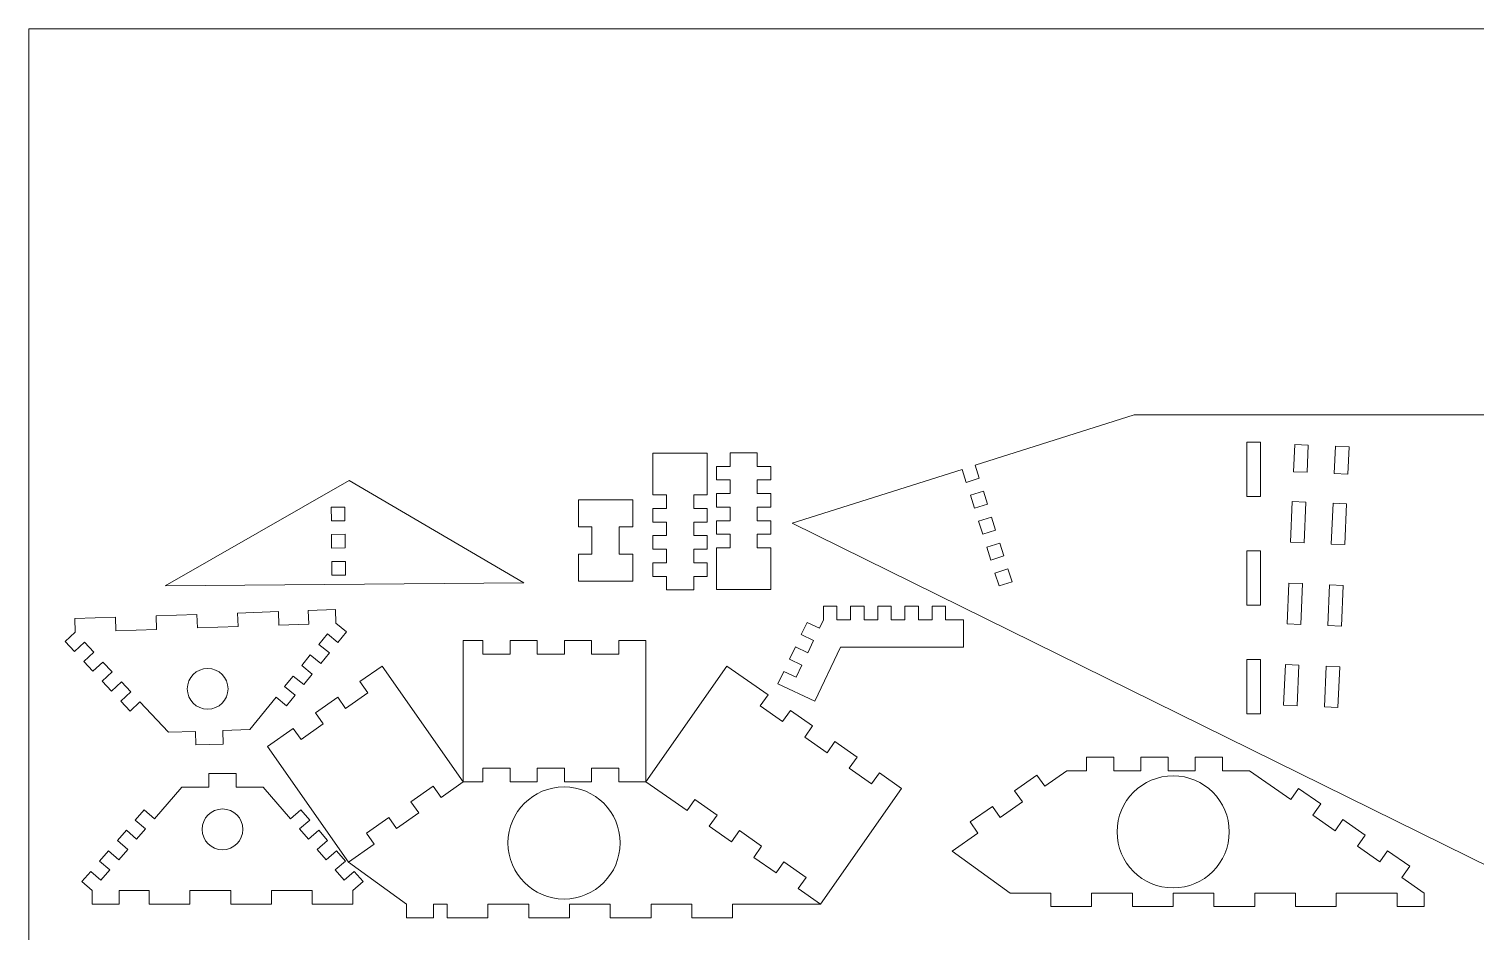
# Model space of a CAD drawing. Header units: millimetres. Extents: x -301 to 301, y -159 to 159.
# Drawn here: x -300.6 to 16.2, y -38.4 to 159.3 of the extents above; entities that cross this region are included whole.
import ezdxf

# ---------------------------------------------------------------- set-up
doc = ezdxf.new("R2010")
doc.units = ezdxf.units.MM
doc.header["$MEASUREMENT"] = 0
doc.layers.add('Capa 1', color=7, linetype='Continuous')

msp = doc.modelspace()

# ---------------------------------------------------------------- linework, layer by layer
at = {"layer": 'Capa 1', "lineweight": 18}
for points in [[(-300.609, -159.258), (-300.609, -159.258), (-300.609, 159.258), (-300.609, 159.258)], [(-300.609, 159.258), (-300.609, 159.258), (300.609, 159.258), (300.609, 159.258)], [(-93.3326, 63.6675), (-93.3326, 63.6675), (-58.4846, 74.6953), (-58.4846, 74.6953)], [(-58.4846, 74.6953), (-58.4846, 74.6953), (108.2029, 74.6953), (108.2029, 74.6953)], [(-33.8384, 68.7422), (-33.8384, 68.7422), (-33.8384, 56.8359), (-33.8384, 56.8359)], [(-33.8384, 68.7422), (-33.8384, 68.7422), (-30.8618, 68.7422), (-30.8618, 68.7422)], [(-30.8618, 68.7422), (-30.8618, 68.7422), (-30.8618, 56.8359), (-30.8618, 56.8359)], [(-23.5797, 62.2565), (-23.5797, 62.2565), (-23.3267, 68.204), (-23.3267, 68.204)], [(-20.3528, 68.0776), (-20.3528, 68.0776), (-23.3267, 68.204), (-23.3267, 68.204)], [(-20.606, 62.1297), (-20.606, 62.1297), (-20.3528, 68.0776), (-20.3528, 68.0776)], [(-14.6582, 61.8768), (-14.6582, 61.8768), (-14.405, 67.8246), (-14.405, 67.8246)], [(-11.4311, 67.6979), (-11.4311, 67.6979), (-14.405, 67.8246), (-14.405, 67.8246)], [(-11.6843, 61.7503), (-11.6843, 61.7503), (-11.4311, 67.6979), (-11.4311, 67.6979)], [(-163.9223, 66.3157), (-163.9223, 66.3157), (-152.0161, 66.3157), (-152.0161, 66.3157)], [(-163.9223, 57.1902), (-163.9223, 57.1902), (-163.9223, 66.3157), (-163.9223, 66.3157)], [(-152.0161, 66.3157), (-152.0161, 66.3157), (-152.0161, 57.1902), (-152.0161, 57.1902)], [(-149.986, 60.452), (-149.986, 60.452), (-149.986, 63.4286), (-149.986, 63.4286)], [(-149.986, 63.4286), (-149.986, 63.4286), (-147.0094, 63.4286), (-147.0094, 63.4286)], [(-147.0094, 63.4286), (-147.0094, 63.4286), (-147.0094, 66.4051), (-147.0094, 66.4051)], [(-147.0094, 66.4051), (-147.0094, 66.4051), (-141.0563, 66.4051), (-141.0563, 66.4051)], [(-141.0563, 63.4286), (-141.0563, 63.4286), (-141.0563, 66.4051), (-141.0563, 66.4051)], [(-138.0797, 63.4286), (-138.0797, 63.4286), (-141.0563, 63.4286), (-141.0563, 63.4286)], [(-138.0797, 63.4286), (-138.0797, 63.4286), (-138.0797, 60.452), (-138.0797, 60.452)], [(-92.4346, 60.8296), (-92.4346, 60.8296), (-93.3326, 63.6675), (-93.3326, 63.6675)], [(-270.7788, 37.2517), (-270.7788, 37.2517), (-230.4315, 60.3044), (-230.4315, 60.3044)], [(-230.4315, 60.3044), (-230.4315, 60.3044), (-192.2015, 37.9346), (-192.2015, 37.9346)], [(-149.986, 60.452), (-149.986, 60.452), (-147.0094, 60.452), (-147.0094, 60.452)], [(-147.0094, 57.4754), (-147.0094, 57.4754), (-147.0094, 60.452), (-147.0094, 60.452)], [(-141.0563, 57.4754), (-141.0563, 57.4754), (-141.0563, 60.452), (-141.0563, 60.452)], [(-138.0797, 60.452), (-138.0797, 60.452), (-141.0563, 60.452), (-141.0563, 60.452)], [(-133.4032, 50.9873), (-133.4032, 50.9873), (-96.1705, 62.7695), (-96.1705, 62.7695)], [(-95.2725, 59.9318), (-95.2725, 59.9318), (-96.1705, 62.7695), (-96.1705, 62.7695)], [(-92.4346, 60.8296), (-92.4346, 60.8296), (-95.2725, 59.9318), (-95.2725, 59.9318)], [(-23.5797, 62.2565), (-23.5797, 62.2565), (-20.606, 62.1297), (-20.606, 62.1297)], [(-14.6582, 61.8768), (-14.6582, 61.8768), (-11.6843, 61.7503), (-11.6843, 61.7503)], [(-163.9223, 57.1902), (-163.9223, 57.1902), (-160.9458, 57.1902), (-160.9458, 57.1902)], [(-160.9458, 54.2136), (-160.9458, 54.2136), (-160.9458, 57.1902), (-160.9458, 57.1902)], [(-154.9927, 54.2136), (-154.9927, 54.2136), (-154.9927, 57.1902), (-154.9927, 57.1902)], [(-152.0161, 57.1902), (-152.0161, 57.1902), (-154.9927, 57.1902), (-154.9927, 57.1902)], [(-149.986, 54.4989), (-149.986, 54.4989), (-149.986, 57.4754), (-149.986, 57.4754)], [(-149.986, 57.4754), (-149.986, 57.4754), (-147.0094, 57.4754), (-147.0094, 57.4754)], [(-138.0797, 57.4754), (-138.0797, 57.4754), (-141.0563, 57.4754), (-141.0563, 57.4754)], [(-138.0797, 57.4754), (-138.0797, 57.4754), (-138.0797, 54.4989), (-138.0797, 54.4989)], [(-94.3742, 57.0936), (-94.3742, 57.0936), (-91.5366, 57.9919), (-91.5366, 57.9919)], [(-93.4762, 54.256), (-93.4762, 54.256), (-94.3742, 57.0936), (-94.3742, 57.0936)], [(-90.6386, 55.154), (-90.6386, 55.154), (-91.5366, 57.9919), (-91.5366, 57.9919)], [(-234.3759, 54.4758), (-234.3759, 54.4758), (-231.3993, 54.5015), (-231.3993, 54.5015)], [(-234.3499, 51.4993), (-234.3499, 51.4993), (-234.3759, 54.4758), (-234.3759, 54.4758)], [(-231.3734, 51.525), (-231.3734, 51.525), (-231.3993, 54.5015), (-231.3993, 54.5015)], [(-180.2466, 56.1083), (-180.2466, 56.1083), (-168.3404, 56.1083), (-168.3404, 56.1083)], [(-180.2466, 50.1552), (-180.2466, 50.1552), (-180.2466, 56.1083), (-180.2466, 56.1083)], [(-168.3404, 56.1083), (-168.3404, 56.1083), (-168.3404, 50.1552), (-168.3404, 50.1552)], [(-163.9223, 51.2371), (-163.9223, 51.2371), (-163.9223, 54.2136), (-163.9223, 54.2136)], [(-163.9223, 54.2136), (-163.9223, 54.2136), (-160.9458, 54.2136), (-160.9458, 54.2136)], [(-152.0161, 54.2136), (-152.0161, 54.2136), (-154.9927, 54.2136), (-154.9927, 54.2136)], [(-152.0161, 54.2136), (-152.0161, 54.2136), (-152.0161, 51.2371), (-152.0161, 51.2371)], [(-149.986, 54.4989), (-149.986, 54.4989), (-147.0094, 54.4989), (-147.0094, 54.4989)], [(-147.0094, 51.5223), (-147.0094, 51.5223), (-147.0094, 54.4989), (-147.0094, 54.4989)], [(-141.0563, 51.5223), (-141.0563, 51.5223), (-141.0563, 54.4989), (-141.0563, 54.4989)], [(-138.0797, 54.4989), (-138.0797, 54.4989), (-141.0563, 54.4989), (-141.0563, 54.4989)], [(-90.6386, 55.154), (-90.6386, 55.154), (-93.4762, 54.256), (-93.4762, 54.256)], [(-30.8618, 56.8359), (-30.8618, 56.8359), (-33.8384, 56.8359), (-33.8384, 56.8359)], [(-24.2377, 46.7924), (-24.2377, 46.7924), (-23.8583, 55.7138), (-23.8583, 55.7138)], [(-20.8844, 55.5874), (-20.8844, 55.5874), (-23.8583, 55.7138), (-23.8583, 55.7138)], [(-21.264, 46.6656), (-21.264, 46.6656), (-20.8844, 55.5874), (-20.8844, 55.5874)], [(-15.3162, 46.4127), (-15.3162, 46.4127), (-14.9365, 55.3344), (-14.9365, 55.3344)], [(-11.9626, 55.2077), (-11.9626, 55.2077), (-14.9365, 55.3344), (-14.9365, 55.3344)], [(-12.3423, 46.2862), (-12.3423, 46.2862), (-11.9626, 55.2077), (-11.9626, 55.2077)], [(-234.3499, 51.4993), (-234.3499, 51.4993), (-231.3734, 51.525), (-231.3734, 51.525)], [(-163.9223, 51.2371), (-163.9223, 51.2371), (-160.9458, 51.2371), (-160.9458, 51.2371)], [(-160.9458, 48.2605), (-160.9458, 48.2605), (-160.9458, 51.2371), (-160.9458, 51.2371)], [(-154.9927, 48.2605), (-154.9927, 48.2605), (-154.9927, 51.2371), (-154.9927, 51.2371)], [(-152.0161, 51.2371), (-152.0161, 51.2371), (-154.9927, 51.2371), (-154.9927, 51.2371)], [(-149.986, 48.5457), (-149.986, 48.5457), (-149.986, 51.5223), (-149.986, 51.5223)], [(-149.986, 51.5223), (-149.986, 51.5223), (-147.0094, 51.5223), (-147.0094, 51.5223)], [(-138.0797, 51.5223), (-138.0797, 51.5223), (-141.0563, 51.5223), (-141.0563, 51.5223)], [(-138.0797, 51.5223), (-138.0797, 51.5223), (-138.0797, 48.5457), (-138.0797, 48.5457)], [(35.8132, -32.4609), (35.8132, -32.4609), (-133.4032, 50.9873), (-133.4032, 50.9873)], [(-92.5782, 51.4181), (-92.5782, 51.4181), (-89.7403, 52.3163), (-89.7403, 52.3163)], [(-91.6803, 48.5801), (-91.6803, 48.5801), (-92.5782, 51.4181), (-92.5782, 51.4181)], [(-88.8423, 49.4784), (-88.8423, 49.4784), (-89.7403, 52.3163), (-89.7403, 52.3163)], [(-231.3477, 48.5487), (-231.3477, 48.5487), (-234.324, 48.5227), (-234.324, 48.5227)], [(-234.2981, 45.5464), (-234.2981, 45.5464), (-234.324, 48.5227), (-234.324, 48.5227)], [(-231.3218, 45.5721), (-231.3218, 45.5721), (-231.3477, 48.5487), (-231.3477, 48.5487)], [(-180.2466, 50.1552), (-180.2466, 50.1552), (-177.2701, 50.1552), (-177.2701, 50.1552)], [(-177.2701, 44.2021), (-177.2701, 44.2021), (-177.2701, 50.1552), (-177.2701, 50.1552)], [(-171.3169, 44.2021), (-171.3169, 44.2021), (-171.3169, 50.1552), (-171.3169, 50.1552)], [(-168.3404, 50.1552), (-168.3404, 50.1552), (-171.3169, 50.1552), (-171.3169, 50.1552)], [(-163.9223, 45.284), (-163.9223, 45.284), (-163.9223, 48.2605), (-163.9223, 48.2605)], [(-163.9223, 48.2605), (-163.9223, 48.2605), (-160.9458, 48.2605), (-160.9458, 48.2605)], [(-152.0161, 48.2605), (-152.0161, 48.2605), (-154.9927, 48.2605), (-154.9927, 48.2605)], [(-152.0161, 48.2605), (-152.0161, 48.2605), (-152.0161, 45.284), (-152.0161, 45.284)], [(-149.986, 48.5457), (-149.986, 48.5457), (-147.0094, 48.5457), (-147.0094, 48.5457)], [(-147.0094, 45.5692), (-147.0094, 45.5692), (-147.0094, 48.5457), (-147.0094, 48.5457)], [(-141.0563, 45.5692), (-141.0563, 45.5692), (-141.0563, 48.5457), (-141.0563, 48.5457)], [(-138.0797, 48.5457), (-138.0797, 48.5457), (-141.0563, 48.5457), (-141.0563, 48.5457)], [(-88.8423, 49.4784), (-88.8423, 49.4784), (-91.6803, 48.5801), (-91.6803, 48.5801)], [(-234.2981, 45.5464), (-234.2981, 45.5464), (-231.3218, 45.5721), (-231.3218, 45.5721)], [(-163.9223, 45.284), (-163.9223, 45.284), (-160.9458, 45.284), (-160.9458, 45.284)], [(-160.9458, 42.3074), (-160.9458, 42.3074), (-160.9458, 45.284), (-160.9458, 45.284)], [(-154.9927, 42.3074), (-154.9927, 42.3074), (-154.9927, 45.284), (-154.9927, 45.284)], [(-152.0161, 45.284), (-152.0161, 45.284), (-154.9927, 45.284), (-154.9927, 45.284)], [(-149.986, 36.4434), (-149.986, 36.4434), (-149.986, 45.5692), (-149.986, 45.5692)], [(-149.986, 45.5692), (-149.986, 45.5692), (-147.0094, 45.5692), (-147.0094, 45.5692)], [(-138.0797, 45.5692), (-138.0797, 45.5692), (-141.0563, 45.5692), (-141.0563, 45.5692)], [(-138.0797, 45.5692), (-138.0797, 45.5692), (-138.0797, 36.4434), (-138.0797, 36.4434)], [(-90.7822, 45.7425), (-90.7822, 45.7425), (-87.9443, 46.6402), (-87.9443, 46.6402)], [(-89.8843, 42.9046), (-89.8843, 42.9046), (-90.7822, 45.7425), (-90.7822, 45.7425)], [(-87.0463, 43.8026), (-87.0463, 43.8026), (-87.9443, 46.6402), (-87.9443, 46.6402)], [(-33.8384, 44.9297), (-33.8384, 44.9297), (-30.8618, 44.9297), (-30.8618, 44.9297)], [(-33.8384, 44.9297), (-33.8384, 44.9297), (-33.8384, 33.0234), (-33.8384, 33.0234)], [(-30.8618, 44.9297), (-30.8618, 44.9297), (-30.8618, 33.0234), (-30.8618, 33.0234)], [(-24.2377, 46.7924), (-24.2377, 46.7924), (-21.264, 46.6656), (-21.264, 46.6656)], [(-15.3162, 46.4127), (-15.3162, 46.4127), (-12.3423, 46.2862), (-12.3423, 46.2862)], [(-231.2958, 42.5955), (-231.2958, 42.5955), (-234.2724, 42.5699), (-234.2724, 42.5699)], [(-234.2465, 39.5936), (-234.2465, 39.5936), (-234.2724, 42.5699), (-234.2724, 42.5699)], [(-231.2702, 39.6192), (-231.2702, 39.6192), (-231.2958, 42.5955), (-231.2958, 42.5955)], [(-180.2466, 38.249), (-180.2466, 38.249), (-180.2466, 44.2021), (-180.2466, 44.2021)], [(-180.2466, 44.2021), (-180.2466, 44.2021), (-177.2701, 44.2021), (-177.2701, 44.2021)], [(-168.3404, 44.2021), (-168.3404, 44.2021), (-171.3169, 44.2021), (-171.3169, 44.2021)], [(-168.3404, 44.2021), (-168.3404, 44.2021), (-168.3404, 38.249), (-168.3404, 38.249)], [(-163.9223, 39.3308), (-163.9223, 39.3308), (-163.9223, 42.3074), (-163.9223, 42.3074)], [(-163.9223, 42.3074), (-163.9223, 42.3074), (-160.9458, 42.3074), (-160.9458, 42.3074)], [(-152.0161, 42.3074), (-152.0161, 42.3074), (-154.9927, 42.3074), (-154.9927, 42.3074)], [(-152.0161, 42.3074), (-152.0161, 42.3074), (-152.0161, 39.3308), (-152.0161, 39.3308)], [(-87.0463, 43.8026), (-87.0463, 43.8026), (-89.8843, 42.9046), (-89.8843, 42.9046)], [(-234.2465, 39.5936), (-234.2465, 39.5936), (-231.2702, 39.6192), (-231.2702, 39.6192)], [(-168.3404, 38.249), (-168.3404, 38.249), (-180.2466, 38.249), (-180.2466, 38.249)], [(-163.9223, 39.3308), (-163.9223, 39.3308), (-160.9458, 39.3308), (-160.9458, 39.3308)], [(-160.9458, 36.3543), (-160.9458, 36.3543), (-160.9458, 39.3308), (-160.9458, 39.3308)], [(-154.9927, 36.3543), (-154.9927, 36.3543), (-154.9927, 39.3308), (-154.9927, 39.3308)], [(-152.0161, 39.3308), (-152.0161, 39.3308), (-154.9927, 39.3308), (-154.9927, 39.3308)], [(-88.9863, 40.0666), (-88.9863, 40.0666), (-86.1481, 40.9646), (-86.1481, 40.9646)], [(-88.088, 37.2287), (-88.088, 37.2287), (-88.9863, 40.0666), (-88.9863, 40.0666)], [(-85.2501, 38.127), (-85.2501, 38.127), (-88.088, 37.2287), (-88.088, 37.2287)], [(-85.2501, 38.127), (-85.2501, 38.127), (-86.1481, 40.9646), (-86.1481, 40.9646)], [(-192.2015, 37.9346), (-192.2015, 37.9346), (-270.7788, 37.2517), (-270.7788, 37.2517)], [(-154.9927, 36.3543), (-154.9927, 36.3543), (-160.9458, 36.3543), (-160.9458, 36.3543)], [(-138.0797, 36.4434), (-138.0797, 36.4434), (-149.986, 36.4434), (-149.986, 36.4434)], [(-24.9971, 28.9491), (-24.9971, 28.9491), (-24.6174, 37.8706), (-24.6174, 37.8706)], [(-21.6437, 37.7441), (-21.6437, 37.7441), (-24.6174, 37.8706), (-24.6174, 37.8706)], [(-22.0231, 28.8226), (-22.0231, 28.8226), (-21.6437, 37.7441), (-21.6437, 37.7441)], [(-16.0756, 28.5694), (-16.0756, 28.5694), (-15.6959, 37.4909), (-15.6959, 37.4909)], [(-12.722, 37.3645), (-12.722, 37.3645), (-15.6959, 37.4909), (-15.6959, 37.4909)], [(-13.1017, 28.443), (-13.1017, 28.443), (-12.722, 37.3645), (-12.722, 37.3645)], [(-233.4641, 32.0429), (-233.4641, 32.0429), (-239.4138, 31.8381), (-239.4138, 31.8381)], [(-239.3114, 28.8634), (-239.3114, 28.8634), (-239.4138, 31.8381), (-239.4138, 31.8381)], [(-233.3617, 29.0679), (-233.3617, 29.0679), (-233.4641, 32.0429), (-233.4641, 32.0429)], [(-126.5843, 29.8029), (-126.5843, 29.8029), (-126.5843, 32.7795), (-126.5843, 32.7795)], [(-123.6078, 32.7795), (-123.6078, 32.7795), (-126.5843, 32.7795), (-126.5843, 32.7795)], [(-123.6078, 29.8029), (-123.6078, 29.8029), (-123.6078, 32.7795), (-123.6078, 32.7795)], [(-120.6312, 29.8029), (-120.6312, 29.8029), (-120.6312, 32.7795), (-120.6312, 32.7795)], [(-117.6547, 32.7795), (-117.6547, 32.7795), (-120.6312, 32.7795), (-120.6312, 32.7795)], [(-117.6547, 29.8029), (-117.6547, 29.8029), (-117.6547, 32.7795), (-117.6547, 32.7795)], [(-114.6781, 29.8029), (-114.6781, 29.8029), (-114.6781, 32.7795), (-114.6781, 32.7795)], [(-111.7015, 32.7795), (-111.7015, 32.7795), (-114.6781, 32.7795), (-114.6781, 32.7795)], [(-111.7015, 29.8029), (-111.7015, 29.8029), (-111.7015, 32.7795), (-111.7015, 32.7795)], [(-108.725, 29.8029), (-108.725, 29.8029), (-108.725, 32.7795), (-108.725, 32.7795)], [(-105.7484, 32.7795), (-105.7484, 32.7795), (-108.725, 32.7795), (-108.725, 32.7795)], [(-105.7484, 29.8029), (-105.7484, 29.8029), (-105.7484, 32.7795), (-105.7484, 32.7795)], [(-102.7718, 29.8029), (-102.7718, 29.8029), (-102.7718, 32.7795), (-102.7718, 32.7795)], [(-99.7953, 32.7795), (-99.7953, 32.7795), (-102.7718, 32.7795), (-102.7718, 32.7795)], [(-99.7953, 29.8029), (-99.7953, 29.8029), (-99.7953, 32.7795), (-99.7953, 32.7795)], [(-30.8618, 33.0234), (-30.8618, 33.0234), (-33.8384, 33.0234), (-33.8384, 33.0234)], [(-281.6558, 30.3842), (-281.6558, 30.3842), (-290.5805, 30.077), (-290.5805, 30.077)], [(-290.4778, 27.1023), (-290.4778, 27.1023), (-290.5805, 30.077), (-290.5805, 30.077)], [(-281.5535, 27.4095), (-281.5535, 27.4095), (-281.6558, 30.3842), (-281.6558, 30.3842)], [(-263.8071, 30.9986), (-263.8071, 30.9986), (-272.7315, 30.6914), (-272.7315, 30.6914)], [(-272.6293, 27.7167), (-272.6293, 27.7167), (-272.7315, 30.6914), (-272.7315, 30.6914)], [(-263.7049, 28.0236), (-263.7049, 28.0236), (-263.8071, 30.9986), (-263.8071, 30.9986)], [(-245.9583, 31.6129), (-245.9583, 31.6129), (-254.8827, 31.3055), (-254.8827, 31.3055)], [(-254.7805, 28.3308), (-254.7805, 28.3308), (-254.8827, 31.3055), (-254.8827, 31.3055)], [(-245.8561, 28.638), (-245.8561, 28.638), (-245.9583, 31.6129), (-245.9583, 31.6129)], [(-245.8561, 28.638), (-245.8561, 28.638), (-239.3114, 28.8634), (-239.3114, 28.8634)], [(-233.3617, 29.0679), (-233.3617, 29.0679), (-231.0487, 27.1947), (-231.0487, 27.1947)], [(-130.1419, 29.2547), (-130.1419, 29.2547), (-131.4215, 26.5673), (-131.4215, 26.5673)], [(-127.4546, 27.9752), (-127.4546, 27.9752), (-130.1419, 29.2547), (-130.1419, 29.2547)], [(-127.4546, 27.9752), (-127.4546, 27.9752), (-126.5843, 29.8029), (-126.5843, 29.8029)], [(-123.6078, 29.8029), (-123.6078, 29.8029), (-120.6312, 29.8029), (-120.6312, 29.8029)], [(-117.6547, 29.8029), (-117.6547, 29.8029), (-114.6781, 29.8029), (-114.6781, 29.8029)], [(-111.7015, 29.8029), (-111.7015, 29.8029), (-108.725, 29.8029), (-108.725, 29.8029)], [(-105.7484, 29.8029), (-105.7484, 29.8029), (-102.7718, 29.8029), (-102.7718, 29.8029)], [(-99.7953, 29.8029), (-99.7953, 29.8029), (-95.8662, 29.8029), (-95.8662, 29.8029)], [(-95.8662, 29.8029), (-95.8662, 29.8029), (-95.8662, 23.8498), (-95.8662, 23.8498)], [(-24.9971, 28.9491), (-24.9971, 28.9491), (-22.0231, 28.8226), (-22.0231, 28.8226)], [(-16.0756, 28.5694), (-16.0756, 28.5694), (-13.1017, 28.443), (-13.1017, 28.443)], [(-290.4778, 27.1023), (-290.4778, 27.1023), (-292.657, 25.0746), (-292.657, 25.0746)], [(-281.5535, 27.4095), (-281.5535, 27.4095), (-272.6293, 27.7167), (-272.6293, 27.7167)], [(-263.7049, 28.0236), (-263.7049, 28.0236), (-254.7805, 28.3308), (-254.7805, 28.3308)], [(-235.235, 26.7547), (-235.235, 26.7547), (-237.1082, 24.4417), (-237.1082, 24.4417)], [(-235.235, 26.7547), (-235.235, 26.7547), (-232.9217, 24.8817), (-232.9217, 24.8817)], [(-231.0487, 27.1947), (-231.0487, 27.1947), (-232.9217, 24.8817), (-232.9217, 24.8817)], [(-128.7341, 25.2878), (-128.7341, 25.2878), (-131.4215, 26.5673), (-131.4215, 26.5673)], [(-292.657, 25.0746), (-292.657, 25.0746), (-290.6292, 22.8955), (-290.6292, 22.8955)], [(-288.4501, 24.9232), (-288.4501, 24.9232), (-290.6292, 22.8955), (-290.6292, 22.8955)], [(-286.4223, 22.7444), (-286.4223, 22.7444), (-288.6012, 20.7166), (-288.6012, 20.7166)], [(-286.4223, 22.7444), (-286.4223, 22.7444), (-288.4501, 24.9232), (-288.4501, 24.9232)], [(-237.1082, 24.4417), (-237.1082, 24.4417), (-234.795, 22.5684), (-234.795, 22.5684)], [(-234.795, 22.5684), (-234.795, 22.5684), (-236.6682, 20.2552), (-236.6682, 20.2552)], [(-205.4535, 25.2844), (-205.4535, 25.2844), (-205.4535, -5.6719), (-205.4535, -5.6719)], [(-201.1672, 25.2844), (-201.1672, 25.2844), (-205.4535, 25.2844), (-205.4535, 25.2844)], [(-201.1672, 25.2844), (-201.1672, 25.2844), (-201.1672, 22.3078), (-201.1672, 22.3078)], [(-195.2141, 22.3078), (-195.2141, 22.3078), (-201.1672, 22.3078), (-201.1672, 22.3078)], [(-195.2141, 25.2844), (-195.2141, 25.2844), (-195.2141, 22.3078), (-195.2141, 22.3078)], [(-189.261, 25.2844), (-189.261, 25.2844), (-195.2141, 25.2844), (-195.2141, 25.2844)], [(-189.261, 25.2844), (-189.261, 25.2844), (-189.261, 22.3078), (-189.261, 22.3078)], [(-183.3078, 22.3078), (-183.3078, 22.3078), (-189.261, 22.3078), (-189.261, 22.3078)], [(-183.3078, 25.2844), (-183.3078, 25.2844), (-183.3078, 22.3078), (-183.3078, 22.3078)], [(-177.3547, 25.2844), (-177.3547, 25.2844), (-183.3078, 25.2844), (-183.3078, 25.2844)], [(-177.3547, 25.2844), (-177.3547, 25.2844), (-177.3547, 22.3078), (-177.3547, 22.3078)], [(-171.4016, 22.3078), (-171.4016, 22.3078), (-177.3547, 22.3078), (-177.3547, 22.3078)], [(-171.4016, 25.2844), (-171.4016, 25.2844), (-171.4016, 22.3078), (-171.4016, 22.3078)], [(-165.4485, 25.2844), (-165.4485, 25.2844), (-171.4016, 25.2844), (-171.4016, 25.2844)], [(-165.4485, -5.6719), (-165.4485, -5.6719), (-165.4485, 25.2844), (-165.4485, 25.2844)], [(-132.701, 23.88), (-132.701, 23.88), (-133.9808, 21.1923), (-133.9808, 21.1923)], [(-130.0136, 22.6002), (-130.0136, 22.6002), (-132.701, 23.88), (-132.701, 23.88)], [(-130.0136, 22.6002), (-130.0136, 22.6002), (-128.7341, 25.2878), (-128.7341, 25.2878)], [(-122.8254, 23.8498), (-122.8254, 23.8498), (-128.4772, 11.9787), (-128.4772, 11.9787)], [(-95.8662, 23.8498), (-95.8662, 23.8498), (-122.8254, 23.8498), (-122.8254, 23.8498)], [(-288.6012, 20.7166), (-288.6012, 20.7166), (-286.5734, 18.5378), (-286.5734, 18.5378)], [(-284.3945, 20.5655), (-284.3945, 20.5655), (-286.5734, 18.5378), (-286.5734, 18.5378)], [(-282.3665, 18.3864), (-282.3665, 18.3864), (-284.3945, 20.5655), (-284.3945, 20.5655)], [(-238.9815, 22.1284), (-238.9815, 22.1284), (-240.8547, 19.8152), (-240.8547, 19.8152)], [(-240.8547, 19.8152), (-240.8547, 19.8152), (-238.5415, 17.9422), (-238.5415, 17.9422)], [(-238.9815, 22.1284), (-238.9815, 22.1284), (-236.6682, 20.2552), (-236.6682, 20.2552)], [(-228.0857, 16.2713), (-228.0857, 16.2713), (-223.2091, 19.6858), (-223.2091, 19.6858)], [(-223.2091, 19.6858), (-223.2091, 19.6858), (-205.4535, -5.6719), (-205.4535, -5.6719)], [(-165.4485, -5.6719), (-165.4485, -5.6719), (-147.6925, 19.6858), (-147.6925, 19.6858)], [(-147.6925, 19.6858), (-147.6925, 19.6858), (-138.693, 13.3842), (-138.693, 13.3842)], [(-131.2931, 19.9128), (-131.2931, 19.9128), (-133.9808, 21.1923), (-133.9808, 21.1923)], [(-132.5727, 17.2254), (-132.5727, 17.2254), (-131.2931, 19.9128), (-131.2931, 19.9128)], [(-33.8384, 21.1172), (-33.8384, 21.1172), (-30.8618, 21.1172), (-30.8618, 21.1172)], [(-33.8384, 21.1172), (-33.8384, 21.1172), (-33.8384, 9.2109), (-33.8384, 9.2109)], [(-30.8618, 21.1172), (-30.8618, 21.1172), (-30.8618, 9.2109), (-30.8618, 9.2109)], [(-25.7564, 11.1059), (-25.7564, 11.1059), (-25.3767, 20.0274), (-25.3767, 20.0274)], [(-22.4028, 19.9009), (-22.4028, 19.9009), (-25.3767, 20.0274), (-25.3767, 20.0274)], [(-22.7825, 10.9791), (-22.7825, 10.9791), (-22.4028, 19.9009), (-22.4028, 19.9009)], [(-16.8347, 10.7262), (-16.8347, 10.7262), (-16.4552, 19.648), (-16.4552, 19.648)], [(-13.4813, 19.5212), (-13.4813, 19.5212), (-16.4552, 19.648), (-16.4552, 19.648)], [(-13.861, 10.5997), (-13.861, 10.5997), (-13.4813, 19.5212), (-13.4813, 19.5212)], [(-282.3665, 18.3864), (-282.3665, 18.3864), (-284.5456, 16.3587), (-284.5456, 16.3587)], [(-284.5456, 16.3587), (-284.5456, 16.3587), (-282.5179, 14.1798), (-282.5179, 14.1798)], [(-280.3388, 16.2076), (-280.3388, 16.2076), (-282.5179, 14.1798), (-282.5179, 14.1798)], [(-278.311, 14.0287), (-278.311, 14.0287), (-280.3388, 16.2076), (-280.3388, 16.2076)], [(-242.728, 17.5019), (-242.728, 17.5019), (-244.6012, 15.1887), (-244.6012, 15.1887)], [(-242.728, 17.5019), (-242.728, 17.5019), (-240.4147, 15.6287), (-240.4147, 15.6287)], [(-238.5415, 17.9422), (-238.5415, 17.9422), (-240.4147, 15.6287), (-240.4147, 15.6287)], [(-228.0857, 16.2713), (-228.0857, 16.2713), (-226.3783, 13.8329), (-226.3783, 13.8329)], [(-135.2603, 18.505), (-135.2603, 18.505), (-136.5398, 15.8173), (-136.5398, 15.8173)], [(-132.5727, 17.2254), (-132.5727, 17.2254), (-135.2603, 18.505), (-135.2603, 18.505)], [(-278.311, 14.0287), (-278.311, 14.0287), (-280.4898, 12.0007), (-280.4898, 12.0007)], [(-246.4745, 12.8757), (-246.4745, 12.8757), (-252.2175, 5.7838), (-252.2175, 5.7838)], [(-246.4745, 12.8757), (-246.4745, 12.8757), (-244.1612, 11.0024), (-244.1612, 11.0024)], [(-244.6012, 15.1887), (-244.6012, 15.1887), (-242.288, 13.3154), (-242.288, 13.3154)], [(-242.288, 13.3154), (-242.288, 13.3154), (-244.1612, 11.0024), (-244.1612, 11.0024)], [(-237.8387, 9.4424), (-237.8387, 9.4424), (-232.9622, 12.8569), (-232.9622, 12.8569)], [(-232.9622, 12.8569), (-232.9622, 12.8569), (-231.2551, 10.4185), (-231.2551, 10.4185)], [(-226.3783, 13.8329), (-226.3783, 13.8329), (-231.2551, 10.4185), (-231.2551, 10.4185)], [(-138.693, 13.3842), (-138.693, 13.3842), (-140.4004, 10.9461), (-140.4004, 10.9461)], [(-128.4772, 11.9787), (-128.4772, 11.9787), (-136.5398, 15.8173), (-136.5398, 15.8173)], [(-280.4898, 12.0007), (-280.4898, 12.0007), (-278.4621, 9.8219), (-278.4621, 9.8219)], [(-276.2832, 11.8496), (-276.2832, 11.8496), (-278.4621, 9.8219), (-278.4621, 9.8219)], [(-270.066, 5.1694), (-270.066, 5.1694), (-276.2832, 11.8496), (-276.2832, 11.8496)], [(-140.4004, 10.9461), (-140.4004, 10.9461), (-135.5238, 7.5316), (-135.5238, 7.5316)], [(-133.8165, 9.9698), (-133.8165, 9.9698), (-135.5238, 7.5316), (-135.5238, 7.5316)], [(-133.8165, 9.9698), (-133.8165, 9.9698), (-128.9399, 6.555), (-128.9399, 6.555)], [(-22.7825, 10.9791), (-22.7825, 10.9791), (-25.7564, 11.1059), (-25.7564, 11.1059)], [(-13.861, 10.5997), (-13.861, 10.5997), (-16.8347, 10.7262), (-16.8347, 10.7262)], [(-236.1316, 7.004), (-236.1316, 7.004), (-241.0079, 3.5893), (-241.0079, 3.5893)], [(-237.8387, 9.4424), (-237.8387, 9.4424), (-236.1316, 7.004), (-236.1316, 7.004)], [(-128.9399, 6.555), (-128.9399, 6.555), (-130.6473, 4.1169), (-130.6473, 4.1169)], [(-30.8618, 9.2109), (-30.8618, 9.2109), (-33.8384, 9.2109), (-33.8384, 9.2109)], [(-264.1166, 5.3745), (-264.1166, 5.3745), (-270.066, 5.1694), (-270.066, 5.1694)], [(-264.1166, 5.3745), (-264.1166, 5.3745), (-264.0142, 2.3995), (-264.0142, 2.3995)], [(-252.2175, 5.7838), (-252.2175, 5.7838), (-258.1669, 5.579), (-258.1669, 5.579)], [(-258.1669, 5.579), (-258.1669, 5.579), (-258.0645, 2.6043), (-258.0645, 2.6043)], [(-248.334, 2.0934), (-248.334, 2.0934), (-242.7153, 6.0275), (-242.7153, 6.0275)], [(-242.7153, 6.0275), (-242.7153, 6.0275), (-241.0079, 3.5893), (-241.0079, 3.5893)], [(-130.6473, 4.1169), (-130.6473, 4.1169), (-125.7707, 0.7022), (-125.7707, 0.7022)], [(-258.0645, 2.6043), (-258.0645, 2.6043), (-264.0142, 2.3995), (-264.0142, 2.3995)], [(-230.578, -23.2646), (-230.578, -23.2646), (-248.334, 2.0934), (-248.334, 2.0934)], [(-124.0634, 3.1406), (-124.0634, 3.1406), (-125.7707, 0.7022), (-125.7707, 0.7022)], [(-124.0634, 3.1406), (-124.0634, 3.1406), (-119.1871, -0.2739), (-119.1871, -0.2739)], [(-201.1672, -5.6719), (-201.1672, -5.6719), (-201.1672, -2.6953), (-201.1672, -2.6953)], [(-195.2141, -2.6953), (-195.2141, -2.6953), (-201.1672, -2.6953), (-201.1672, -2.6953)], [(-195.2141, -5.6719), (-195.2141, -5.6719), (-195.2141, -2.6953), (-195.2141, -2.6953)], [(-189.261, -5.6719), (-189.261, -5.6719), (-189.261, -2.6953), (-189.261, -2.6953)], [(-183.3078, -2.6953), (-183.3078, -2.6953), (-189.261, -2.6953), (-189.261, -2.6953)], [(-183.3078, -5.6719), (-183.3078, -5.6719), (-183.3078, -2.6953), (-183.3078, -2.6953)], [(-177.3547, -5.6719), (-177.3547, -5.6719), (-177.3547, -2.6953), (-177.3547, -2.6953)], [(-171.4016, -2.6953), (-171.4016, -2.6953), (-177.3547, -2.6953), (-177.3547, -2.6953)], [(-171.4016, -5.6719), (-171.4016, -5.6719), (-171.4016, -2.6953), (-171.4016, -2.6953)], [(-119.1871, -0.2739), (-119.1871, -0.2739), (-120.8942, -2.7123), (-120.8942, -2.7123)], [(-120.8942, -2.7123), (-120.8942, -2.7123), (-116.0177, -6.1267), (-116.0177, -6.1267)], [(-62.9801, -0.2675), (-62.9801, -0.2675), (-68.9332, -0.2675), (-68.9332, -0.2675)], [(-68.9332, -3.2441), (-68.9332, -3.2441), (-68.9332, -0.2675), (-68.9332, -0.2675)], [(-62.9801, -3.2441), (-62.9801, -3.2441), (-62.9801, -0.2675), (-62.9801, -0.2675)], [(-51.0739, -0.2675), (-51.0739, -0.2675), (-57.027, -0.2675), (-57.027, -0.2675)], [(-57.027, -3.2441), (-57.027, -3.2441), (-57.027, -0.2675), (-57.027, -0.2675)], [(-51.0739, -3.2441), (-51.0739, -3.2441), (-51.0739, -0.2675), (-51.0739, -0.2675)], [(-39.1676, -0.2675), (-39.1676, -0.2675), (-45.1207, -0.2675), (-45.1207, -0.2675)], [(-45.1207, -3.2441), (-45.1207, -3.2441), (-45.1207, -0.2675), (-45.1207, -0.2675)], [(-39.1676, -3.2441), (-39.1676, -3.2441), (-39.1676, -0.2675), (-39.1676, -0.2675)], [(-261.1779, -6.8625), (-261.1779, -6.8625), (-261.1779, -3.8859), (-261.1779, -3.8859)], [(-255.2248, -3.8859), (-255.2248, -3.8859), (-261.1779, -3.8859), (-261.1779, -3.8859)], [(-255.2248, -6.8625), (-255.2248, -6.8625), (-255.2248, -3.8859), (-255.2248, -3.8859)], [(-205.4535, -5.6719), (-205.4535, -5.6719), (-210.33, -9.0866), (-210.33, -9.0866)], [(-205.4535, -5.6719), (-205.4535, -5.6719), (-201.1672, -5.6719), (-201.1672, -5.6719)], [(-195.2141, -5.6719), (-195.2141, -5.6719), (-189.261, -5.6719), (-189.261, -5.6719)], [(-183.3078, -5.6719), (-183.3078, -5.6719), (-177.3547, -5.6719), (-177.3547, -5.6719)], [(-171.4016, -5.6719), (-171.4016, -5.6719), (-165.4485, -5.6719), (-165.4485, -5.6719)], [(-165.4485, -5.6719), (-165.4485, -5.6719), (-156.4489, -11.9735), (-156.4489, -11.9735)], [(-114.3103, -3.6886), (-114.3103, -3.6886), (-116.0177, -6.1267), (-116.0177, -6.1267)], [(-114.3103, -3.6886), (-114.3103, -3.6886), (-109.4341, -7.1033), (-109.4341, -7.1033)], [(-79.8031, -4.2204), (-79.8031, -4.2204), (-84.6796, -7.6348), (-84.6796, -7.6348)], [(-78.0957, -6.6585), (-78.0957, -6.6585), (-79.8031, -4.2204), (-79.8031, -4.2204)], [(-78.0957, -6.6585), (-78.0957, -6.6585), (-73.2195, -3.2441), (-73.2195, -3.2441)], [(-73.2195, -3.2441), (-73.2195, -3.2441), (-68.9332, -3.2441), (-68.9332, -3.2441)], [(-62.9801, -3.2441), (-62.9801, -3.2441), (-57.027, -3.2441), (-57.027, -3.2441)], [(-51.0739, -3.2441), (-51.0739, -3.2441), (-45.1207, -3.2441), (-45.1207, -3.2441)], [(-39.1676, -3.2441), (-39.1676, -3.2441), (-33.2145, -3.2441), (-33.2145, -3.2441)], [(-33.2145, -3.2441), (-33.2145, -3.2441), (-24.2147, -9.5456), (-24.2147, -9.5456)], [(-273.1146, -13.7525), (-273.1146, -13.7525), (-267.131, -6.8625), (-267.131, -6.8625)], [(-267.131, -6.8625), (-267.131, -6.8625), (-261.1779, -6.8625), (-261.1779, -6.8625)], [(-255.2248, -6.8625), (-255.2248, -6.8625), (-249.2716, -6.8625), (-249.2716, -6.8625)], [(-249.2716, -6.8625), (-249.2716, -6.8625), (-243.2881, -13.7525), (-243.2881, -13.7525)], [(-212.0374, -6.6482), (-212.0374, -6.6482), (-216.9136, -10.0626), (-216.9136, -10.0626)], [(-210.33, -9.0866), (-210.33, -9.0866), (-212.0374, -6.6482), (-212.0374, -6.6482)], [(-109.4341, -7.1033), (-109.4341, -7.1033), (-127.1897, -32.4609), (-127.1897, -32.4609)], [(-82.9726, -10.073), (-82.9726, -10.073), (-84.6796, -7.6348), (-84.6796, -7.6348)], [(-24.2147, -9.5456), (-24.2147, -9.5456), (-22.5076, -7.1072), (-22.5076, -7.1072)], [(-17.6311, -10.522), (-17.6311, -10.522), (-22.5076, -7.1072), (-22.5076, -7.1072)], [(-275.3619, -11.8007), (-275.3619, -11.8007), (-277.3138, -14.0483), (-277.3138, -14.0483)], [(-273.1146, -13.7525), (-273.1146, -13.7525), (-275.3619, -11.8007), (-275.3619, -11.8007)], [(-243.2881, -13.7525), (-243.2881, -13.7525), (-241.0407, -11.8007), (-241.0407, -11.8007)], [(-241.0407, -11.8007), (-241.0407, -11.8007), (-239.0891, -14.0483), (-239.0891, -14.0483)], [(-215.2065, -12.501), (-215.2065, -12.501), (-220.0831, -15.9155), (-220.0831, -15.9155)], [(-215.2065, -12.501), (-215.2065, -12.501), (-216.9136, -10.0626), (-216.9136, -10.0626)], [(-156.4489, -11.9735), (-156.4489, -11.9735), (-154.7416, -9.5353), (-154.7416, -9.5353)], [(-154.7416, -9.5353), (-154.7416, -9.5353), (-149.865, -12.9498), (-149.865, -12.9498)], [(-89.5562, -11.0495), (-89.5562, -11.0495), (-94.4327, -14.464), (-94.4327, -14.464)], [(-87.8488, -13.4877), (-87.8488, -13.4877), (-89.5562, -11.0495), (-89.5562, -11.0495)], [(-87.8488, -13.4877), (-87.8488, -13.4877), (-82.9726, -10.073), (-82.9726, -10.073)], [(-19.3381, -12.9601), (-19.3381, -12.9601), (-17.6311, -10.522), (-17.6311, -10.522)], [(-275.0661, -16.0002), (-275.0661, -16.0002), (-277.3138, -14.0483), (-277.3138, -14.0483)], [(-241.3365, -16.0002), (-241.3365, -16.0002), (-239.0891, -14.0483), (-239.0891, -14.0483)], [(-221.7904, -13.4773), (-221.7904, -13.4773), (-226.6667, -16.8921), (-226.6667, -16.8921)], [(-220.0831, -15.9155), (-220.0831, -15.9155), (-221.7904, -13.4773), (-221.7904, -13.4773)], [(-151.5721, -15.3882), (-151.5721, -15.3882), (-149.865, -12.9498), (-149.865, -12.9498)], [(-151.5721, -15.3882), (-151.5721, -15.3882), (-146.6959, -18.8026), (-146.6959, -18.8026)], [(-92.7253, -16.9024), (-92.7253, -16.9024), (-94.4327, -14.464), (-94.4327, -14.464)], [(-19.3381, -12.9601), (-19.3381, -12.9601), (-14.4619, -16.3748), (-14.4619, -16.3748)], [(-14.4619, -16.3748), (-14.4619, -16.3748), (-12.7543, -13.9367), (-12.7543, -13.9367)], [(-7.878, -17.3511), (-7.878, -17.3511), (-12.7543, -13.9367), (-12.7543, -13.9367)], [(-279.2653, -16.2957), (-279.2653, -16.2957), (-281.2172, -18.5431), (-281.2172, -18.5431)], [(-278.9695, -20.4949), (-278.9695, -20.4949), (-281.2172, -18.5431), (-281.2172, -18.5431)], [(-277.018, -18.2475), (-277.018, -18.2475), (-279.2653, -16.2957), (-279.2653, -16.2957)], [(-277.018, -18.2475), (-277.018, -18.2475), (-275.0661, -16.0002), (-275.0661, -16.0002)], [(-241.3365, -16.0002), (-241.3365, -16.0002), (-239.385, -18.2475), (-239.385, -18.2475)], [(-239.385, -18.2475), (-239.385, -18.2475), (-237.1373, -16.2957), (-237.1373, -16.2957)], [(-237.4331, -20.4949), (-237.4331, -20.4949), (-235.1858, -18.5431), (-235.1858, -18.5431)], [(-237.1373, -16.2957), (-237.1373, -16.2957), (-235.1858, -18.5431), (-235.1858, -18.5431)], [(-224.9596, -19.3302), (-224.9596, -19.3302), (-226.6667, -16.8921), (-226.6667, -16.8921)], [(-146.6959, -18.8026), (-146.6959, -18.8026), (-144.9885, -16.3645), (-144.9885, -16.3645)], [(-144.9885, -16.3645), (-144.9885, -16.3645), (-140.112, -19.7789), (-140.112, -19.7789)], [(-98.344, -20.8365), (-98.344, -20.8365), (-92.7253, -16.9024), (-92.7253, -16.9024)], [(-9.5851, -19.7892), (-9.5851, -19.7892), (-7.878, -17.3511), (-7.878, -17.3511)], [(-283.1687, -20.7904), (-283.1687, -20.7904), (-285.1203, -23.0378), (-285.1203, -23.0378)], [(-280.9214, -22.7423), (-280.9214, -22.7423), (-283.1687, -20.7904), (-283.1687, -20.7904)], [(-280.9214, -22.7423), (-280.9214, -22.7423), (-278.9695, -20.4949), (-278.9695, -20.4949)], [(-237.4331, -20.4949), (-237.4331, -20.4949), (-235.4816, -22.7423), (-235.4816, -22.7423)], [(-235.4816, -22.7423), (-235.4816, -22.7423), (-233.2339, -20.7904), (-233.2339, -20.7904)], [(-233.2339, -20.7904), (-233.2339, -20.7904), (-231.2824, -23.0378), (-231.2824, -23.0378)], [(-224.9596, -19.3302), (-224.9596, -19.3302), (-230.578, -23.2646), (-230.578, -23.2646)], [(-141.8193, -22.2173), (-141.8193, -22.2173), (-140.112, -19.7789), (-140.112, -19.7789)], [(-85.6813, -30.0331), (-85.6813, -30.0331), (-98.344, -20.8365), (-98.344, -20.8365)], [(-9.5851, -19.7892), (-9.5851, -19.7892), (-4.7088, -23.204), (-4.7088, -23.204)], [(-4.7088, -23.204), (-4.7088, -23.204), (-3.0014, -20.7656), (-3.0014, -20.7656)], [(1.8751, -24.1803), (1.8751, -24.1803), (-3.0014, -20.7656), (-3.0014, -20.7656)], [(-287.0721, -25.2852), (-287.0721, -25.2852), (-289.0237, -27.5325), (-289.0237, -27.5325)], [(-284.8248, -27.237), (-284.8248, -27.237), (-287.0721, -25.2852), (-287.0721, -25.2852)], [(-282.8729, -24.9896), (-282.8729, -24.9896), (-285.1203, -23.0378), (-285.1203, -23.0378)], [(-284.8248, -27.237), (-284.8248, -27.237), (-282.8729, -24.9896), (-282.8729, -24.9896)], [(-233.5297, -24.9896), (-233.5297, -24.9896), (-231.2824, -23.0378), (-231.2824, -23.0378)], [(-233.5297, -24.9896), (-233.5297, -24.9896), (-231.5782, -27.237), (-231.5782, -27.237)], [(-231.5782, -27.237), (-231.5782, -27.237), (-229.3308, -25.2852), (-229.3308, -25.2852)], [(-217.9153, -32.4609), (-217.9153, -32.4609), (-230.578, -23.2646), (-230.578, -23.2646)], [(-229.3308, -25.2852), (-229.3308, -25.2852), (-227.379, -27.5325), (-227.379, -27.5325)], [(-141.8193, -22.2173), (-141.8193, -22.2173), (-136.9428, -25.6318), (-136.9428, -25.6318)], [(-136.9428, -25.6318), (-136.9428, -25.6318), (-135.2354, -23.1936), (-135.2354, -23.1936)], [(-130.3589, -26.6081), (-130.3589, -26.6081), (-135.2354, -23.1936), (-135.2354, -23.1936)], [(0.1677, -26.6184), (0.1677, -26.6184), (1.8751, -24.1803), (1.8751, -24.1803)], [(-286.7763, -29.4844), (-286.7763, -29.4844), (-289.0237, -27.5325), (-289.0237, -27.5325)], [(-229.6263, -29.4844), (-229.6263, -29.4844), (-227.379, -27.5325), (-227.379, -27.5325)], [(-132.0662, -29.0462), (-132.0662, -29.0462), (-130.3589, -26.6081), (-130.3589, -26.6081)], [(0.1677, -26.6184), (0.1677, -26.6184), (5.0443, -30.0331), (5.0443, -30.0331)], [(-286.7763, -29.4844), (-286.7763, -29.4844), (-286.7763, -32.4609), (-286.7763, -32.4609)], [(-280.8232, -29.4844), (-280.8232, -29.4844), (-280.8232, -32.4609), (-280.8232, -32.4609)], [(-274.2748, -29.4844), (-274.2748, -29.4844), (-280.8232, -29.4844), (-280.8232, -29.4844)], [(-274.2748, -29.4844), (-274.2748, -29.4844), (-274.2748, -32.4609), (-274.2748, -32.4609)], [(-265.3451, -29.4844), (-265.3451, -29.4844), (-265.3451, -32.4609), (-265.3451, -32.4609)], [(-256.4154, -29.4844), (-256.4154, -29.4844), (-265.3451, -29.4844), (-265.3451, -29.4844)], [(-256.4154, -29.4844), (-256.4154, -29.4844), (-256.4154, -32.4609), (-256.4154, -32.4609)], [(-247.4857, -29.4844), (-247.4857, -29.4844), (-247.4857, -32.4609), (-247.4857, -32.4609)], [(-238.556, -29.4844), (-238.556, -29.4844), (-247.4857, -29.4844), (-247.4857, -29.4844)], [(-238.556, -29.4844), (-238.556, -29.4844), (-238.556, -32.4609), (-238.556, -32.4609)], [(-229.6263, -29.4844), (-229.6263, -29.4844), (-229.6263, -32.4609), (-229.6263, -32.4609)], [(-127.1897, -32.4609), (-127.1897, -32.4609), (-132.0662, -29.0462), (-132.0662, -29.0462)], [(-76.7517, -30.0331), (-76.7517, -30.0331), (-85.6813, -30.0331), (-85.6813, -30.0331)], [(-76.7517, -30.0331), (-76.7517, -30.0331), (-76.7517, -33.0097), (-76.7517, -33.0097)], [(-58.8923, -30.0331), (-58.8923, -30.0331), (-67.822, -30.0331), (-67.822, -30.0331)], [(-67.822, -30.0331), (-67.822, -30.0331), (-67.822, -33.0097), (-67.822, -33.0097)], [(-58.8923, -30.0331), (-58.8923, -30.0331), (-58.8923, -33.0097), (-58.8923, -33.0097)], [(-41.0329, -30.0331), (-41.0329, -30.0331), (-49.9626, -30.0331), (-49.9626, -30.0331)], [(-49.9626, -30.0331), (-49.9626, -30.0331), (-49.9626, -33.0097), (-49.9626, -33.0097)], [(-41.0329, -30.0331), (-41.0329, -30.0331), (-41.0329, -33.0097), (-41.0329, -33.0097)], [(-23.1736, -30.0331), (-23.1736, -30.0331), (-32.1032, -30.0331), (-32.1032, -30.0331)], [(-32.1032, -30.0331), (-32.1032, -30.0331), (-32.1032, -33.0097), (-32.1032, -33.0097)], [(-23.1736, -30.0331), (-23.1736, -30.0331), (-23.1736, -33.0097), (-23.1736, -33.0097)], [(-0.9089, -30.0331), (-0.9089, -30.0331), (-14.2439, -30.0331), (-14.2439, -30.0331)], [(-14.2439, -30.0331), (-14.2439, -30.0331), (-14.2439, -33.0097), (-14.2439, -33.0097)], [(-0.9089, -30.0331), (-0.9089, -30.0331), (-0.9089, -33.0097), (-0.9089, -33.0097)], [(5.0443, -30.0331), (5.0443, -30.0331), (5.0443, -33.0097), (5.0443, -33.0097)], [(-280.8232, -32.4609), (-280.8232, -32.4609), (-286.7763, -32.4609), (-286.7763, -32.4609)], [(-265.3451, -32.4609), (-265.3451, -32.4609), (-274.2748, -32.4609), (-274.2748, -32.4609)], [(-247.4857, -32.4609), (-247.4857, -32.4609), (-256.4154, -32.4609), (-256.4154, -32.4609)], [(-229.6263, -32.4609), (-229.6263, -32.4609), (-238.556, -32.4609), (-238.556, -32.4609)], [(-217.9153, -32.4609), (-217.9153, -32.4609), (-217.9153, -35.4375), (-217.9153, -35.4375)], [(-211.9622, -32.4609), (-211.9622, -32.4609), (-211.9622, -35.4375), (-211.9622, -35.4375)], [(-208.9857, -32.4609), (-208.9857, -32.4609), (-211.9622, -32.4609), (-211.9622, -32.4609)], [(-208.9857, -32.4609), (-208.9857, -32.4609), (-208.9857, -35.4375), (-208.9857, -35.4375)], [(-200.056, -32.4609), (-200.056, -32.4609), (-200.056, -35.4375), (-200.056, -35.4375)], [(-191.1263, -32.4609), (-191.1263, -32.4609), (-200.056, -32.4609), (-200.056, -32.4609)], [(-191.1263, -32.4609), (-191.1263, -32.4609), (-191.1263, -35.4375), (-191.1263, -35.4375)], [(-182.1966, -32.4609), (-182.1966, -32.4609), (-182.1966, -35.4375), (-182.1966, -35.4375)], [(-173.2669, -32.4609), (-173.2669, -32.4609), (-182.1966, -32.4609), (-182.1966, -32.4609)], [(-173.2669, -32.4609), (-173.2669, -32.4609), (-173.2669, -35.4375), (-173.2669, -35.4375)], [(-164.3372, -32.4609), (-164.3372, -32.4609), (-164.3372, -35.4375), (-164.3372, -35.4375)], [(-155.4075, -32.4609), (-155.4075, -32.4609), (-164.3372, -32.4609), (-164.3372, -32.4609)], [(-155.4075, -32.4609), (-155.4075, -32.4609), (-155.4075, -35.4375), (-155.4075, -35.4375)], [(-146.4778, -32.4609), (-146.4778, -32.4609), (-146.4778, -35.4375), (-146.4778, -35.4375)], [(-127.1897, -32.4609), (-127.1897, -32.4609), (-146.4778, -32.4609), (-146.4778, -32.4609)], [(-67.822, -33.0097), (-67.822, -33.0097), (-76.7517, -33.0097), (-76.7517, -33.0097)], [(-49.9626, -33.0097), (-49.9626, -33.0097), (-58.8923, -33.0097), (-58.8923, -33.0097)], [(-32.1032, -33.0097), (-32.1032, -33.0097), (-41.0329, -33.0097), (-41.0329, -33.0097)], [(-14.2439, -33.0097), (-14.2439, -33.0097), (-23.1736, -33.0097), (-23.1736, -33.0097)], [(5.0443, -33.0097), (5.0443, -33.0097), (-0.9089, -33.0097), (-0.9089, -33.0097)], [(-211.9622, -35.4375), (-211.9622, -35.4375), (-217.9153, -35.4375), (-217.9153, -35.4375)], [(-200.056, -35.4375), (-200.056, -35.4375), (-208.9857, -35.4375), (-208.9857, -35.4375)], [(-182.1966, -35.4375), (-182.1966, -35.4375), (-191.1263, -35.4375), (-191.1263, -35.4375)], [(-164.3372, -35.4375), (-164.3372, -35.4375), (-173.2669, -35.4375), (-173.2669, -35.4375)], [(-146.4778, -35.4375), (-146.4778, -35.4375), (-155.4075, -35.4375), (-155.4075, -35.4375)]]:
    msp.add_open_spline(points, degree=3, dxfattribs=at)
for points in [[(-256.9943, 14.6987), (-256.9943, 17.1644), (-258.9932, 19.1635), (-261.4591, 19.1635), (-261.4591, 19.1635), (-263.925, 19.1635), (-265.9239, 17.1643), (-265.9239, 14.6987), (-265.9239, 14.6987), (-265.9239, 12.2328), (-263.925, 10.2339), (-261.4591, 10.2339), (-261.4591, 10.2339), (-258.9932, 10.2339), (-256.9943, 12.2325), (-256.9943, 14.6987), (-256.9943, 14.6987), (-256.9943, 14.6987), (-256.9943, 14.6987), (-256.9943, 14.6987)], [(-37.6843, -16.6386), (-37.6843, -9.8573), (-43.1815, -4.3603), (-49.9626, -4.3603), (-49.9626, -4.3603), (-56.7437, -4.3603), (-62.2409, -9.8573), (-62.2409, -16.6386), (-62.2409, -16.6386), (-62.2409, -23.4199), (-56.7437, -28.9169), (-49.9626, -28.9169), (-49.9626, -28.9169), (-43.1815, -28.9169), (-37.6843, -23.4199), (-37.6843, -16.6386), (-37.6843, -16.6386), (-37.6843, -16.6386), (-37.6843, -16.6386), (-37.6843, -16.6386)], [(-171.109, -19.0664), (-171.109, -12.2851), (-176.6062, -6.7881), (-183.3873, -6.7881), (-183.3873, -6.7881), (-190.1684, -6.7881), (-195.6656, -12.2851), (-195.6656, -19.0664), (-195.6656, -19.0664), (-195.6656, -25.8474), (-190.1684, -31.3447), (-183.3873, -31.3447), (-183.3873, -31.3447), (-176.6062, -31.3447), (-171.109, -25.8474), (-171.109, -19.0664), (-171.109, -19.0664), (-171.109, -19.0664), (-171.109, -19.0664), (-171.109, -19.0664)], [(-253.7365, -16.0898), (-253.7365, -13.6239), (-255.7354, -11.625), (-258.2013, -11.625), (-258.2013, -11.625), (-260.6672, -11.625), (-262.6661, -13.6239), (-262.6661, -16.0898), (-262.6661, -16.0898), (-262.6661, -18.5555), (-260.6672, -20.5546), (-258.2013, -20.5546), (-258.2013, -20.5546), (-255.7354, -20.5546), (-253.7365, -18.5558), (-253.7365, -16.0898), (-253.7365, -16.0898), (-253.7365, -16.0898), (-253.7365, -16.0898), (-253.7365, -16.0898)]]:
    msp.add_open_spline(points, degree=3, knots=[0, 0, 0, 0, 0.16666667, 0.16666667, 0.16666667, 0.16666668, 0.33333333, 0.33333333, 0.33333333, 0.33333334, 0.5, 0.5, 0.5, 0.50000001, 0.66666667, 0.66666667, 0.66666667, 0.66666668, 1, 1, 1, 1], dxfattribs=at)

doc.saveas('drawing.dxf')
